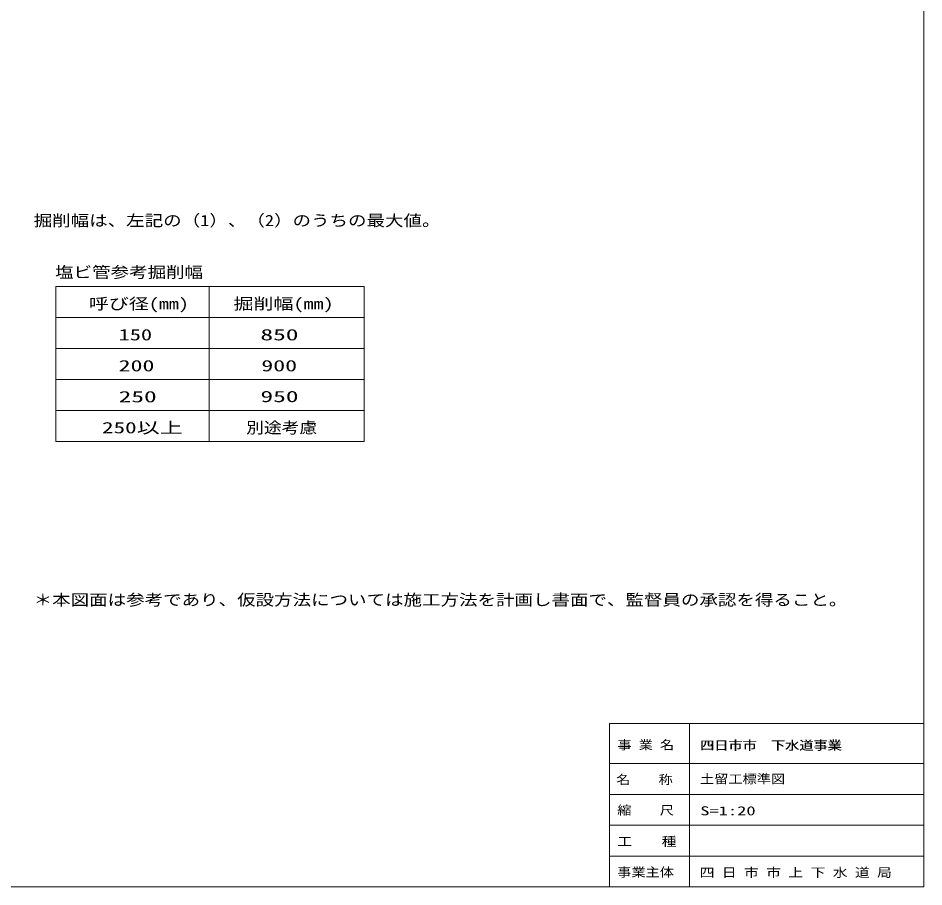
# Model space of a CAD drawing. Units: millimetres on the paper. Extents: x -398 to 398, y -282 to 282.
# Drawn here: x 104.1 to 398, y -282 to 0 of the extents above; entities that cross this region are included whole.
import ezdxf
from ezdxf.enums import TextEntityAlignment as Align

# ---------------------------------------------------------------- set-up
doc = ezdxf.new("R2010")
doc.units = ezdxf.units.MM
for name, color, linetype, lineweight in [('0-2__0-1__1-0_陣へようこそ', 7, 'Continuous', 18), ('0-5__0-4__2-2_', 7, 'Continuous', 18), ('0-6__0-5__2-3_', 7, 'Continuous', 18)]:
    doc.layers.add(name, color=color, linetype=linetype, lineweight=lineweight)
doc.layers.add('0-4__0-3__2-1_', color=7, linetype='Continuous')
doc.styles.add('ＭＳ ゴシック', font='')
doc.styles.get('ＭＳ ゴシック').set_extended_font_data('MS Gothic')

msp = doc.modelspace()

# ---------------------------------------------------------------- linework, layer by layer
at = {"layer": '0-2__0-1__1-0_陣へようこそ'}
for p, q in [((116.387, -87.126), (216.387, -87.126)), ((116.387, -87.126), (116.387, -137.405)), ((166.107, -87.126), (166.107, -137.405)), ((216.387, -87.126), (216.387, -137.405)), ((116.387, -97.181), (216.387, -97.181)), ((116.387, -107.237), (216.387, -107.237)), ((116.387, -117.293), (216.387, -117.293)), ((116.387, -127.349), (216.387, -127.349)), ((116.387, -137.405), (216.387, -137.405)), ((296, -229), (398, -229)), ((296, -282), (296, -229)), ((322, -229), (322, -252)), ((398, -282), (398, -229)), ((296, -242), (398, -242)), ((296, -252), (398, -252)), ((322, -252), (322, -282)), ((296, -262), (398, -262)), ((296, -272), (398, -272)), ((296, -282), (398, -282))]:
    msp.add_line(p, q, dxfattribs=at)
at = {"layer": '0-6__0-5__2-3_'}
msp.add_lwpolyline([(-398, 282), (-398, -282), (398, -282), (398, 282)], close=True, dxfattribs=at)

# ---------------------------------------------------------------- texts
at = {"layer": '0-2__0-1__1-0_陣へようこそ', "style": 'ＭＳ ゴシック'}
for s, height, width, p in [('塩ビ管参考掘削幅', 3.666, 1.2, (116.102, -85.394)), ('呼び径(mm)', 3.666, 1.3, (127.011, -95.649)), ('掘削幅(mm)', 3.666, 1.3, (173.958, -95.649)), ('150', 3.666, 1.45, (136.723, -105.705)), ('850', 3.666, 1.65, (182.727, -105.705)), ('200', 3.666, 1.55, (136.723, -115.761)), ('900', 3.666, 1.55, (183.022, -115.761)), ('250', 3.666, 1.65, (136.723, -125.817)), ('950', 3.666, 1.65, (182.744, -125.754)), ('250以上', 3.666, 1.5, (131.329, -135.872)), ('別途考慮', 3.666, 1.15, (178.122, -135.872)), ('事 業 名', 2.933, 1.15, (298.579, -238.252)), ('事 業 名', 2.933, 1.15, (298.579, -238.252)), ('四日市市\u3000下水道事業', 2.933, 1.15, (325.325, -238.391)), ('四日市市\u3000下水道事業', 2.933, 1.15, (325.44, -238.391)), ('名    称', 2.933, 1.15, (298.148, -249.516)), ('縮    尺', 2.933, 1.15, (298.522, -259.443)), ('S=1:20', 2.933, 1.5, (325.44, -259.648)), ('工    種', 2.933, 1.2, (298.522, -269.572)), ('事業主体', 2.933, 1.15, (298.5, -279.548)), ('四 日 市 市 上 下 水 道 局', 2.933, 1.2, (325.251, -279.674))]:
    msp.add_text(s, height=height, dxfattribs=dict(at, width=width)).set_placement(p, align=Align.BOTTOM_LEFT)
at = {"layer": '0-4__0-3__2-1_', "style": 'ＭＳ ゴシック', "width": 1.15}
msp.add_text('土留工標準図\u3000', height=2.933, dxfattribs=at).set_placement((325.369, -249.309), align=Align.BOTTOM_LEFT)
at = {"layer": '0-5__0-4__2-2_', "style": 'ＭＳ ゴシック', "width": 1.2}
for s, p in [('掘削幅は、左記の（1）、（2）のうちの最大値。', (109.162, -68.627)), ('＊本図面は参考であり、仮設方法については施工方法を計画し書面で、監督員の承認を得ること。', (109.151, -191.747))]:
    msp.add_text(s, height=3.666, dxfattribs=at).set_placement(p, align=Align.BOTTOM_LEFT)

doc.saveas('drawing.dxf')
